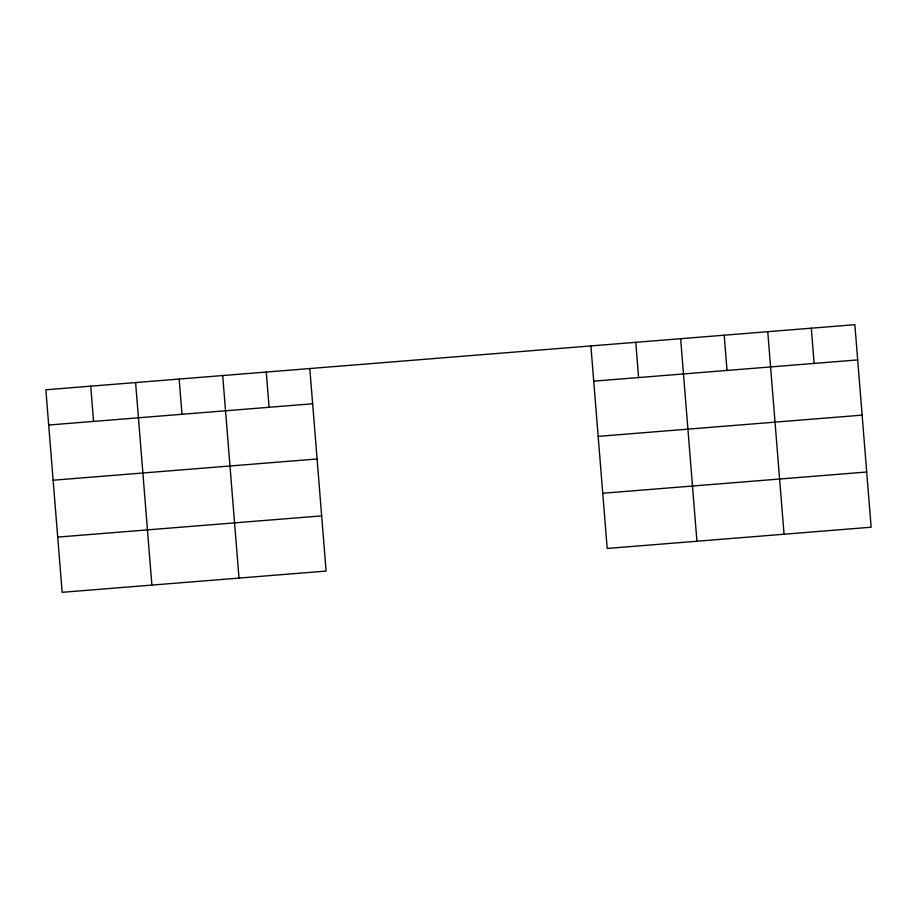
<?xml version="1.0" encoding="UTF-8"?>
<svg xmlns="http://www.w3.org/2000/svg" width="917" height="917" viewBox="0 0 917 917"><rect width="100%" height="100%" fill="white"/><g stroke="black" fill="none" stroke-linecap="round" stroke-linejoin="round"><path stroke-width="1.38" d="M48.681 425.018L312.651 403.778M593.723 381.163L857.693 359.923M53.129 480.221L317.087 458.981M598.171 436.366L862.129 415.137M57.702 537.098L321.661 515.87M602.744 493.254L866.703 472.014M811.304 328.194L814.136 363.43M767.747 331.702L784.046 534.221M724.189 335.209L727.032 370.434M680.643 338.705L696.931 541.236M635.768 342.316L638.599 377.552M590.892 345.927L607.192 548.458L871.15 527.218L854.85 324.687L45.85 389.782L62.15 592.313L326.108 571.073L309.808 368.542M266.262 372.05L269.094 407.286M222.705 375.557L239.005 578.077M179.147 379.053L181.99 414.289M135.601 382.561L151.89 585.092M90.726 386.172L93.557 421.407"/></g></svg>
